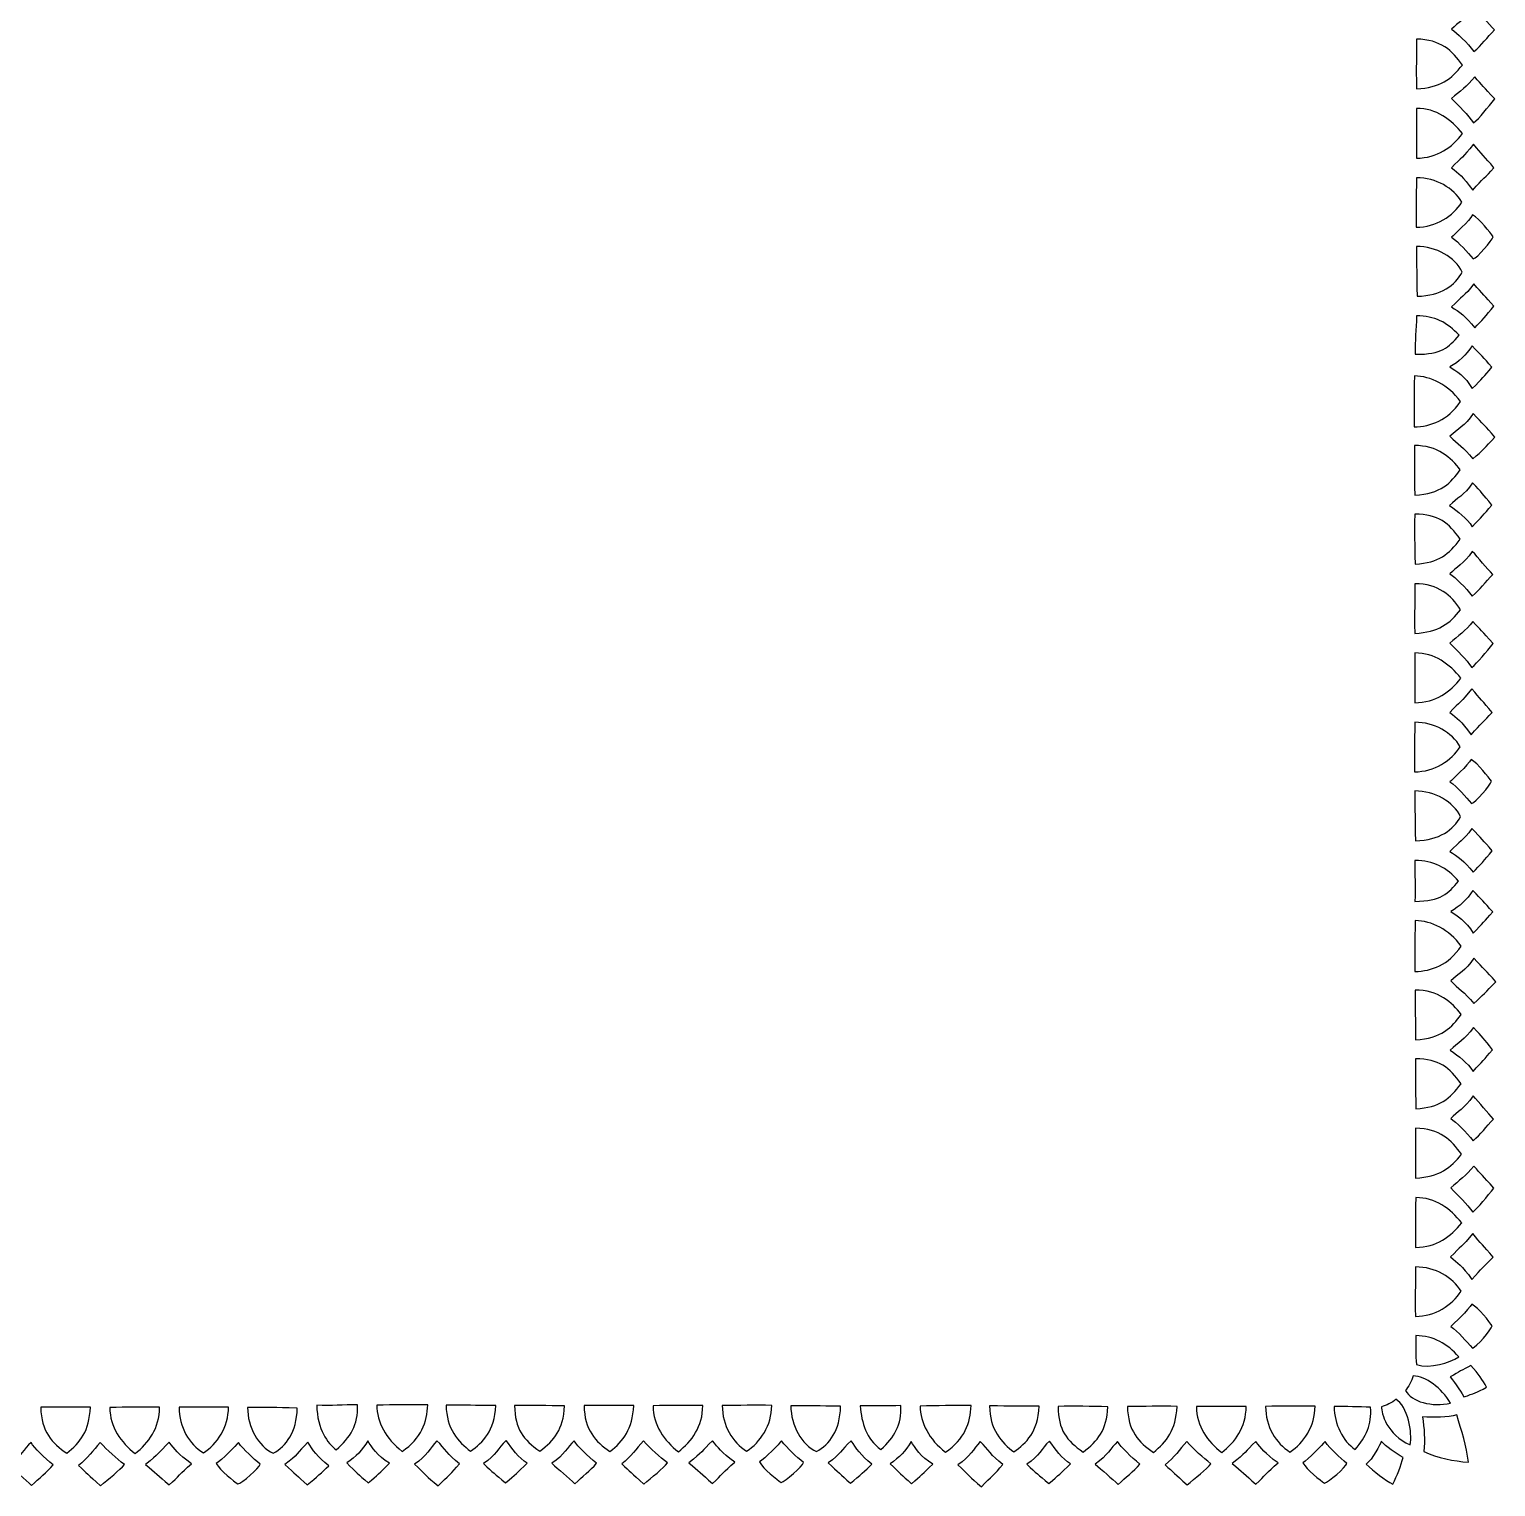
# Model space of a CAD drawing. Header units: centimetres. Extents: x -7.9 to 6.5, y -1.6 to 12.7.
# Drawn here: x -0.67 to 6.38, y -1.49 to 5.52 of the extents above; entities that cross this region are included whole.
import ezdxf

# ---------------------------------------------------------------- set-up
doc = ezdxf.new("R2010")
doc.units = ezdxf.units.CM
doc.header["$MEASUREMENT"] = 0
doc.layers.add('Layer 1', color=7, linetype='Continuous')

msp = doc.modelspace()

# ---------------------------------------------------------------- linework, layer by layer
at = {"layer": 'Layer 1', "color": 218}
for points, knots in [([(6.27438, 5.62773), (6.3041, 5.59588), (6.34346, 5.54732), (6.37293, 5.51646), (6.37293, 5.51646), (6.33738, 5.4811), (6.31063, 5.44305), (6.27438, 5.41263), (6.27438, 5.41263), (6.24112, 5.45406), (6.19372, 5.5031), (6.16667, 5.51952), (6.16667, 5.51952), (6.19809, 5.55383), (6.23283, 5.56636), (6.27438, 5.62773)], [0, 0, 0, 0, 0.2, 0.2, 0.2, 0.2, 0.4, 0.4, 0.4, 0.4, 0.6, 0.6, 0.6, 0.6, 1, 1, 1, 1]), ([(5.99748, 5.47255), (6.1146, 5.47099), (6.17006, 5.41685), (6.21835, 5.3473), (6.21835, 5.3473), (6.16666, 5.28146), (6.11182, 5.23893), (5.99748, 5.23319), (5.99748, 5.23319), (5.99639, 5.35667), (5.99812, 5.36673), (5.99748, 5.47255)], [0, 0, 0, 0, 0.25, 0.25, 0.25, 0.25, 0.5, 0.5, 0.5, 0.5, 1, 1, 1, 1]), ([(6.27765, 5.29093), (6.31523, 5.24884), (6.31861, 5.24602), (6.37489, 5.18491), (6.37489, 5.18491), (6.34208, 5.1463), (6.29938, 5.0911), (6.27263, 5.06949), (6.27263, 5.06949), (6.24396, 5.10865), (6.20447, 5.15002), (6.16666, 5.18644), (6.16666, 5.18644), (6.2063, 5.22162), (6.24165, 5.24459), (6.27764, 5.29093), (6.27764, 5.29093), (6.27764, 5.29093), (6.27765, 5.29093), (6.27765, 5.29093)], [0, 0, 0, 0, 0.1666667, 0.1666667, 0.1666667, 0.1666667, 0.3333333, 0.3333333, 0.3333333, 0.3333333, 0.5, 0.5, 0.5, 0.5, 0.6666667, 0.6666667, 0.6666667, 0.6666667, 1, 1, 1, 1]), ([(5.99856, 5.13946), (6.09352, 5.14037), (6.16531, 5.08518), (6.21943, 5.01792), (6.21943, 5.01792), (6.16819, 4.95277), (6.09907, 4.9003), (5.99748, 4.9001), (5.99748, 4.9001), (5.99749, 5.01281), (5.99748, 5.0219), (5.99858, 5.13946), (5.99858, 5.13946), (5.99858, 5.13946), (5.99856, 5.13946), (5.99856, 5.13946)], [0, 0, 0, 0, 0.2, 0.2, 0.2, 0.2, 0.4, 0.4, 0.4, 0.4, 0.6, 0.6, 0.6, 0.6, 1, 1, 1, 1]), ([(6.2722, 4.96723), (6.312, 4.91809), (6.32398, 4.90853), (6.37053, 4.85356), (6.37053, 4.85356), (6.32846, 4.80775), (6.31605, 4.80208), (6.26915, 4.74579), (6.26915, 4.74579), (6.21927, 4.81532), (6.20128, 4.82379), (6.1658, 4.85378), (6.1658, 4.85378), (6.21741, 4.90693), (6.21927, 4.90026), (6.2722, 4.96723)], [0, 0, 0, 0, 0.2, 0.2, 0.2, 0.2, 0.4, 0.4, 0.4, 0.4, 0.6, 0.6, 0.6, 0.6, 1, 1, 1, 1]), ([(5.99769, 4.80615), (6.09342, 4.80615), (6.17526, 4.75641), (6.21659, 4.68876), (6.21659, 4.68876), (6.17399, 4.62266), (6.09215, 4.5678), (5.99681, 4.56788), (5.99681, 4.56788), (5.99565, 4.68351), (5.99681, 4.69338), (5.99771, 4.80615), (5.99771, 4.80615), (5.99771, 4.80615), (5.99769, 4.80615), (5.99769, 4.80615)], [0, 0, 0, 0, 0.2, 0.2, 0.2, 0.2, 0.4, 0.4, 0.4, 0.4, 0.6, 0.6, 0.6, 0.6, 1, 1, 1, 1]), ([(6.26783, 4.62693), (6.3008, 4.60941), (6.35411, 4.54092), (6.36595, 4.52222), (6.36595, 4.52222), (6.36151, 4.50497), (6.28953, 4.41878), (6.27111, 4.41555), (6.27111, 4.41555), (6.24242, 4.44841), (6.20382, 4.49365), (6.16667, 4.52004), (6.16667, 4.52004), (6.17866, 4.53058), (6.25371, 4.60123), (6.26783, 4.62694), (6.26783, 4.62694), (6.26783, 4.62694), (6.26783, 4.62693), (6.26783, 4.62693)], [0, 0, 0, 0, 0.1666667, 0.1666667, 0.1666667, 0.1666667, 0.3333333, 0.3333333, 0.3333333, 0.3333333, 0.5, 0.5, 0.5, 0.5, 0.6666667, 0.6666667, 0.6666667, 0.6666667, 1, 1, 1, 1]), ([(5.99856, 4.47612), (6.09347, 4.47547), (6.18433, 4.42413), (6.2179, 4.35217), (6.2179, 4.35217), (6.1823, 4.28866), (6.11883, 4.23963), (6.00118, 4.2361), (6.00118, 4.2361), (5.99828, 4.35525), (5.99861, 4.36168), (5.99854, 4.47612), (5.99854, 4.47612), (5.99854, 4.47612), (5.99856, 4.47612), (5.99856, 4.47612)], [0, 0, 0, 0, 0.2, 0.2, 0.2, 0.2, 0.4, 0.4, 0.4, 0.4, 0.6, 0.6, 0.6, 0.6, 1, 1, 1, 1]), ([(6.27285, 4.2958), (6.31877, 4.2451), (6.32519, 4.23909), (6.37053, 4.18803), (6.37053, 4.18803), (6.33305, 4.14233), (6.31082, 4.11829), (6.27809, 4.08485), (6.27809, 4.08485), (6.23727, 4.1398), (6.20162, 4.16144), (6.16602, 4.18475), (6.16602, 4.18475), (6.21672, 4.23763), (6.22719, 4.2335), (6.27286, 4.2958), (6.27286, 4.2958), (6.27286, 4.2958), (6.27285, 4.2958), (6.27285, 4.2958)], [0, 0, 0, 0, 0.1666667, 0.1666667, 0.1666667, 0.1666667, 0.3333333, 0.3333333, 0.3333333, 0.3333333, 0.5, 0.5, 0.5, 0.5, 0.6666667, 0.6666667, 0.6666667, 0.6666667, 1, 1, 1, 1]), ([(6.20242, 4.04881), (6.14897, 3.98769), (6.12245, 3.95732), (5.99203, 3.95702), (5.99203, 3.95702), (5.99029, 4.02751), (5.99641, 4.07177), (5.99856, 4.14237), (5.99856, 4.14237), (6.08358, 4.14237), (6.1471, 4.11053), (6.20241, 4.04882), (6.20241, 4.04882), (6.20241, 4.04882), (6.20242, 4.04881), (6.20242, 4.04881)], [0, 0, 0, 0, 0.2, 0.2, 0.2, 0.2, 0.4, 0.4, 0.4, 0.4, 0.6, 0.6, 0.6, 0.6, 1, 1, 1, 1]), ([(6.265, 3.99809), (6.31013, 3.95152), (6.31755, 3.94416), (6.3605, 3.89469), (6.3605, 3.89469), (6.32158, 3.84884), (6.31523, 3.84209), (6.26631, 3.79195), (6.26631, 3.79195), (6.23233, 3.85119), (6.18775, 3.87821), (6.15861, 3.89644), (6.15861, 3.89644), (6.20305, 3.92261), (6.23477, 3.95188), (6.26501, 3.99809), (6.26501, 3.99809), (6.26501, 3.99809), (6.265, 3.99809), (6.265, 3.99809)], [0, 0, 0, 0, 0.1666667, 0.1666667, 0.1666667, 0.1666667, 0.3333333, 0.3333333, 0.3333333, 0.3333333, 0.5, 0.5, 0.5, 0.5, 0.6666667, 0.6666667, 0.6666667, 0.6666667, 1, 1, 1, 1]), ([(5.98789, 3.85341), (6.06806, 3.85108), (6.1492, 3.81069), (6.20941, 3.73078), (6.20941, 3.73078), (6.14743, 3.63776), (6.06801, 3.61125), (5.98636, 3.6077), (5.98636, 3.6077), (5.98572, 3.72445), (5.98636, 3.73951), (5.98791, 3.85341), (5.98791, 3.85341), (5.98791, 3.85341), (5.98789, 3.85341), (5.98789, 3.85341)], [0, 0, 0, 0, 0.2, 0.2, 0.2, 0.2, 0.4, 0.4, 0.4, 0.4, 0.6, 0.6, 0.6, 0.6, 1, 1, 1, 1]), ([(6.27023, 3.672), (6.31819, 3.61915), (6.32831, 3.61601), (6.37489, 3.55811), (6.37489, 3.55811), (6.32549, 3.50727), (6.31646, 3.49631), (6.26892, 3.45384), (6.26892, 3.45384), (6.225, 3.51211), (6.19585, 3.52434), (6.1586, 3.56336), (6.1586, 3.56336), (6.19392, 3.5973), (6.23134, 3.61139), (6.27023, 3.67201), (6.27023, 3.67201), (6.27023, 3.67201), (6.27023, 3.672), (6.27023, 3.672)], [0, 0, 0, 0, 0.1666667, 0.1666667, 0.1666667, 0.1666667, 0.3333333, 0.3333333, 0.3333333, 0.3333333, 0.5, 0.5, 0.5, 0.5, 0.6666667, 0.6666667, 0.6666667, 0.6666667, 1, 1, 1, 1]), ([(5.98767, 3.51856), (6.09757, 3.51947), (6.16596, 3.4603), (6.20854, 3.40117), (6.20854, 3.40117), (6.16507, 3.34103), (6.11349, 3.28567), (5.98942, 3.27941), (5.98942, 3.27941), (5.98865, 3.40149), (5.9882, 3.40295), (5.98768, 3.51856), (5.98768, 3.51856), (5.98768, 3.51856), (5.98767, 3.51856), (5.98767, 3.51856)], [0, 0, 0, 0, 0.2, 0.2, 0.2, 0.2, 0.4, 0.4, 0.4, 0.4, 0.6, 0.6, 0.6, 0.6, 1, 1, 1, 1]), ([(6.26783, 3.33912), (6.31198, 3.29157), (6.31639, 3.28648), (6.35984, 3.23244), (6.35984, 3.23244), (6.31818, 3.18232), (6.31219, 3.17835), (6.2663, 3.12773), (6.2663, 3.12773), (6.23987, 3.17191), (6.1968, 3.19938), (6.15685, 3.23047), (6.15685, 3.23047), (6.19418, 3.26808), (6.22562, 3.27742), (6.26782, 3.33911), (6.26782, 3.33911), (6.26782, 3.33911), (6.26783, 3.33912), (6.26783, 3.33912)], [0, 0, 0, 0, 0.1666667, 0.1666667, 0.1666667, 0.1666667, 0.3333333, 0.3333333, 0.3333333, 0.3333333, 0.5, 0.5, 0.5, 0.5, 0.6666667, 0.6666667, 0.6666667, 0.6666667, 1, 1, 1, 1]), ([(5.98941, 3.18875), (6.10351, 3.18752), (6.15293, 3.14728), (6.20853, 3.06786), (6.20853, 3.06786), (6.15401, 2.99629), (6.10613, 2.95515), (5.99158, 2.94829), (5.99158, 2.94829), (5.98881, 3.06602), (5.98855, 3.07135), (5.98939, 3.18875), (5.98939, 3.18875), (5.98939, 3.18875), (5.98941, 3.18875), (5.98941, 3.18875)], [0, 0, 0, 0, 0.2, 0.2, 0.2, 0.2, 0.4, 0.4, 0.4, 0.4, 0.6, 0.6, 0.6, 0.6, 1, 1, 1, 1]), ([(6.26631, 3.00974), (6.29603, 2.9779), (6.33539, 2.92911), (6.36486, 2.89826), (6.36486, 2.89826), (6.32931, 2.8629), (6.30257, 2.82507), (6.26631, 2.79464), (6.26631, 2.79464), (6.23306, 2.83608), (6.18565, 2.88489), (6.15861, 2.90132), (6.15861, 2.90132), (6.19003, 2.93563), (6.22477, 2.94838), (6.26631, 3.00974)], [0, 0, 0, 0, 0.2, 0.2, 0.2, 0.2, 0.4, 0.4, 0.4, 0.4, 0.6, 0.6, 0.6, 0.6, 1, 1, 1, 1]), ([(5.98941, 2.85434), (6.10652, 2.85278), (6.16199, 2.79885), (6.21028, 2.7293), (6.21028, 2.7293), (6.15859, 2.66346), (6.10374, 2.62093), (5.98941, 2.61519), (5.98941, 2.61519), (5.98832, 2.73867), (5.99005, 2.74852), (5.98941, 2.85434)], [0, 0, 0, 0, 0.25, 0.25, 0.25, 0.25, 0.5, 0.5, 0.5, 0.5, 1, 1, 1, 1]), ([(6.26958, 2.67293), (6.30716, 2.63084), (6.31054, 2.62781), (6.36682, 2.56669), (6.36682, 2.56669), (6.33402, 2.52807), (6.29132, 2.47309), (6.26456, 2.45149), (6.26456, 2.45149), (6.2359, 2.49065), (6.19641, 2.5318), (6.1586, 2.56822), (6.1586, 2.56822), (6.19824, 2.6034), (6.23359, 2.62659), (6.26957, 2.67293), (6.26957, 2.67293), (6.26957, 2.67293), (6.26958, 2.67293), (6.26958, 2.67293)], [0, 0, 0, 0, 0.1666667, 0.1666667, 0.1666667, 0.1666667, 0.3333333, 0.3333333, 0.3333333, 0.3333333, 0.5, 0.5, 0.5, 0.5, 0.6666667, 0.6666667, 0.6666667, 0.6666667, 1, 1, 1, 1]), ([(5.9905, 2.52125), (6.08545, 2.52216), (6.15747, 2.46719), (6.21158, 2.39993), (6.21158, 2.39993), (6.16034, 2.33478), (6.091, 2.28231), (5.98941, 2.2821), (5.98941, 2.2821), (5.98941, 2.39482), (5.98941, 2.40368), (5.99051, 2.52125), (5.99051, 2.52125), (5.99051, 2.52125), (5.9905, 2.52125), (5.9905, 2.52125)], [0, 0, 0, 0, 0.2, 0.2, 0.2, 0.2, 0.4, 0.4, 0.4, 0.4, 0.6, 0.6, 0.6, 0.6, 1, 1, 1, 1]), ([(6.26434, 2.34924), (6.30415, 2.3001), (6.3159, 2.29032), (6.36246, 2.23535), (6.36246, 2.23535), (6.32039, 2.18954), (6.30798, 2.18409), (6.26107, 2.1278), (6.26107, 2.1278), (6.21119, 2.19733), (6.1932, 2.2058), (6.15772, 2.23579), (6.15772, 2.23579), (6.20934, 2.28893), (6.21141, 2.28227), (6.26434, 2.34924)], [0, 0, 0, 0, 0.2, 0.2, 0.2, 0.2, 0.4, 0.4, 0.4, 0.4, 0.6, 0.6, 0.6, 0.6, 1, 1, 1, 1]), ([(5.98963, 2.18816), (6.08536, 2.18816), (6.1672, 2.13843), (6.20853, 2.07077), (6.20853, 2.07077), (6.16593, 2.00467), (6.08409, 1.94981), (5.98875, 1.94989), (5.98875, 1.94989), (5.98759, 2.06552), (5.98875, 2.0754), (5.98965, 2.18816), (5.98965, 2.18816), (5.98965, 2.18816), (5.98963, 2.18816), (5.98963, 2.18816)], [0, 0, 0, 0, 0.2, 0.2, 0.2, 0.2, 0.4, 0.4, 0.4, 0.4, 0.6, 0.6, 0.6, 0.6, 1, 1, 1, 1]), ([(6.25999, 2.00872), (6.29296, 1.9912), (6.34605, 1.92292), (6.35788, 1.90423), (6.35788, 1.90423), (6.35344, 1.88698), (6.28147, 1.80057), (6.26304, 1.79733), (6.26304, 1.79733), (6.23435, 1.8302), (6.19575, 1.87565), (6.15861, 1.90204), (6.15861, 1.90204), (6.1706, 1.91258), (6.24587, 1.98301), (6.25999, 2.00872)], [0, 0, 0, 0, 0.2, 0.2, 0.2, 0.2, 0.4, 0.4, 0.4, 0.4, 0.6, 0.6, 0.6, 0.6, 1, 1, 1, 1]), ([(5.9905, 1.85791), (6.08541, 1.85726), (6.17627, 1.80615), (6.20984, 1.73419), (6.20984, 1.73419), (6.17424, 1.67068), (6.11077, 1.62143), (5.99312, 1.6179), (5.99312, 1.6179), (5.99029, 1.73705), (5.99061, 1.74348), (5.99048, 1.85792), (5.99048, 1.85792), (5.99048, 1.85792), (5.9905, 1.85791), (5.9905, 1.85791)], [0, 0, 0, 0, 0.2, 0.2, 0.2, 0.2, 0.4, 0.4, 0.4, 0.4, 0.6, 0.6, 0.6, 0.6, 1, 1, 1, 1]), ([(6.26478, 1.67781), (6.31071, 1.62711), (6.31712, 1.6211), (6.36246, 1.57004), (6.36246, 1.57004), (6.32498, 1.52435), (6.30297, 1.50031), (6.27023, 1.46686), (6.27023, 1.46686), (6.22942, 1.52181), (6.19354, 1.54345), (6.15794, 1.56676), (6.15794, 1.56676), (6.20863, 1.61964), (6.21911, 1.61551), (6.26477, 1.67781), (6.26477, 1.67781), (6.26477, 1.67781), (6.26478, 1.67781), (6.26478, 1.67781)], [0, 0, 0, 0, 0.1666667, 0.1666667, 0.1666667, 0.1666667, 0.3333333, 0.3333333, 0.3333333, 0.3333333, 0.5, 0.5, 0.5, 0.5, 0.6666667, 0.6666667, 0.6666667, 0.6666667, 1, 1, 1, 1]), ([(6.20025, 1.42361), (6.15026, 1.36631), (6.11545, 1.32749), (5.99006, 1.3272), (5.99006, 1.3272), (5.99309, 1.39293), (5.98942, 1.45845), (5.9907, 1.52416), (5.9907, 1.52416), (6.07995, 1.52416), (6.14408, 1.48923), (6.20044, 1.42361), (6.20044, 1.42361), (6.20044, 1.42361), (6.20045, 1.42361), (6.20045, 1.42361), (6.20045, 1.42361), (6.20045, 1.42361), (6.20025, 1.42361), (6.20025, 1.42361)], [0, 0, 0, 0, 0.1666667, 0.1666667, 0.1666667, 0.1666667, 0.3333333, 0.3333333, 0.3333333, 0.3333333, 0.5, 0.5, 0.5, 0.5, 0.6666667, 0.6666667, 0.6666667, 0.6666667, 1, 1, 1, 1]), ([(6.26893, 1.37967), (6.31406, 1.33311), (6.32127, 1.32574), (6.36421, 1.27627), (6.36421, 1.27627), (6.32529, 1.23042), (6.31894, 1.22367), (6.27002, 1.17353), (6.27002, 1.17353), (6.23604, 1.23277), (6.19146, 1.25979), (6.16232, 1.27802), (6.16232, 1.27802), (6.20676, 1.30419), (6.2387, 1.33346), (6.26894, 1.37967), (6.26894, 1.37967), (6.26894, 1.37967), (6.26893, 1.37967), (6.26893, 1.37967)], [0, 0, 0, 0, 0.1666667, 0.1666667, 0.1666667, 0.1666667, 0.3333333, 0.3333333, 0.3333333, 0.3333333, 0.5, 0.5, 0.5, 0.5, 0.6666667, 0.6666667, 0.6666667, 0.6666667, 1, 1, 1, 1]), ([(5.99181, 1.23498), (6.07199, 1.23265), (6.1529, 1.19227), (6.21311, 1.11235), (6.21311, 1.11235), (6.15113, 1.01933), (6.07171, 0.99282), (5.99006, 0.98928), (5.99006, 0.98928), (5.98942, 1.10603), (5.99006, 1.12108), (5.9918, 1.23498), (5.9918, 1.23498), (5.9918, 1.23498), (5.99181, 1.23498), (5.99181, 1.23498)], [0, 0, 0, 0, 0.2, 0.2, 0.2, 0.2, 0.4, 0.4, 0.4, 0.4, 0.6, 0.6, 0.6, 0.6, 1, 1, 1, 1]), ([(6.27394, 1.05357), (6.3219, 1.00072), (6.33202, 0.99758), (6.37859, 0.93968), (6.37859, 0.93968), (6.3292, 0.88884), (6.32038, 0.87809), (6.27285, 0.83563), (6.27285, 0.83563), (6.22893, 0.8939), (6.19956, 0.90591), (6.16231, 0.94493), (6.16231, 0.94493), (6.19763, 0.97887), (6.23505, 0.99295), (6.27394, 1.05357)], [0, 0, 0, 0, 0.2, 0.2, 0.2, 0.2, 0.4, 0.4, 0.4, 0.4, 0.6, 0.6, 0.6, 0.6, 1, 1, 1, 1]), ([(5.99137, 0.90014), (6.10127, 0.90105), (6.16966, 0.84188), (6.21224, 0.78275), (6.21224, 0.78275), (6.16877, 0.72261), (6.11741, 0.66725), (5.99333, 0.66099), (5.99333, 0.66099), (5.99256, 0.78307), (5.99191, 0.78453), (5.9914, 0.90014), (5.9914, 0.90014), (5.9914, 0.90014), (5.99137, 0.90014), (5.99137, 0.90014)], [0, 0, 0, 0, 0.2, 0.2, 0.2, 0.2, 0.4, 0.4, 0.4, 0.4, 0.6, 0.6, 0.6, 0.6, 1, 1, 1, 1]), ([(6.27176, 0.72069), (6.31591, 0.67314), (6.3201, 0.66805), (6.36355, 0.61402), (6.36355, 0.61402), (6.32189, 0.56389), (6.3159, 0.55992), (6.27001, 0.50931), (6.27001, 0.50931), (6.24358, 0.55349), (6.20051, 0.58096), (6.16056, 0.61205), (6.16056, 0.61205), (6.19789, 0.64966), (6.22955, 0.659), (6.27175, 0.72069), (6.27175, 0.72069), (6.27175, 0.72069), (6.27176, 0.72069), (6.27176, 0.72069)], [0, 0, 0, 0, 0.1666667, 0.1666667, 0.1666667, 0.1666667, 0.3333333, 0.3333333, 0.3333333, 0.3333333, 0.5, 0.5, 0.5, 0.5, 0.6666667, 0.6666667, 0.6666667, 0.6666667, 1, 1, 1, 1]), ([(5.99333, 0.57033), (6.10743, 0.5691), (6.15664, 0.52886), (6.21224, 0.44945), (6.21224, 0.44945), (6.15772, 0.37788), (6.10983, 0.33674), (5.99529, 0.32988), (5.99529, 0.32988), (5.99252, 0.44761), (5.99246, 0.45294), (5.9933, 0.57034), (5.9933, 0.57034), (5.9933, 0.57034), (5.99333, 0.57033), (5.99333, 0.57033)], [0, 0, 0, 0, 0.2, 0.2, 0.2, 0.2, 0.4, 0.4, 0.4, 0.4, 0.6, 0.6, 0.6, 0.6, 1, 1, 1, 1]), ([(6.27001, 0.39132), (6.29973, 0.35947), (6.33909, 0.31069), (6.36856, 0.27983), (6.36856, 0.27983), (6.33301, 0.24447), (6.30626, 0.20664), (6.27001, 0.17621), (6.27001, 0.17621), (6.23676, 0.21765), (6.18935, 0.26646), (6.16231, 0.28289), (6.16231, 0.28289), (6.19373, 0.3172), (6.22847, 0.32995), (6.27001, 0.39132)], [0, 0, 0, 0, 0.2, 0.2, 0.2, 0.2, 0.4, 0.4, 0.4, 0.4, 0.6, 0.6, 0.6, 0.6, 1, 1, 1, 1]), ([(5.99333, 0.23592), (6.11045, 0.23436), (6.1657, 0.18043), (6.21398, 0.11089), (6.21398, 0.11089), (6.16229, 0.04505), (6.10766, 0.00251), (5.99333, -0.00322), (5.99333, -0.00322), (5.99223, 0.12026), (5.99397, 0.1301), (5.99333, 0.23592)], [0, 0, 0, 0, 0.25, 0.25, 0.25, 0.25, 0.5, 0.5, 0.5, 0.5, 1, 1, 1, 1]), ([(6.27328, 0.05451), (6.31086, 0.01242), (6.31424, 0.00939), (6.37052, -0.05173), (6.37052, -0.05173), (6.33771, -0.09034), (6.29502, -0.14532), (6.26826, -0.16693), (6.26826, -0.16693), (6.23959, -0.12777), (6.2001, -0.08662), (6.1623, -0.0502), (6.1623, -0.0502), (6.20194, -0.01501), (6.23729, 0.00817), (6.27327, 0.05451), (6.27327, 0.05451), (6.27327, 0.05451), (6.27328, 0.05451), (6.27328, 0.05451)], [0, 0, 0, 0, 0.1666667, 0.1666667, 0.1666667, 0.1666667, 0.3333333, 0.3333333, 0.3333333, 0.3333333, 0.5, 0.5, 0.5, 0.5, 0.6666667, 0.6666667, 0.6666667, 0.6666667, 1, 1, 1, 1]), ([(5.99421, -0.09717), (6.08916, -0.09626), (6.16117, -0.15123), (6.21529, -0.21849), (6.21529, -0.21849), (6.16405, -0.28364), (6.09493, -0.33611), (5.99333, -0.33631), (5.99333, -0.33631), (5.99334, -0.2236), (5.99333, -0.21473), (5.99423, -0.09717), (5.99423, -0.09717), (5.99423, -0.09717), (5.99421, -0.09717), (5.99421, -0.09717)], [0, 0, 0, 0, 0.2, 0.2, 0.2, 0.2, 0.4, 0.4, 0.4, 0.4, 0.6, 0.6, 0.6, 0.6, 1, 1, 1, 1]), ([(6.26805, -0.26918), (6.30786, -0.31832), (6.31961, -0.3281), (6.36617, -0.38307), (6.36617, -0.38307), (6.3241, -0.42888), (6.31169, -0.43433), (6.26478, -0.49062), (6.26478, -0.49062), (6.2149, -0.42109), (6.19691, -0.41262), (6.16143, -0.38263), (6.16143, -0.38263), (6.21304, -0.32948), (6.21512, -0.33615), (6.26805, -0.26918)], [0, 0, 0, 0, 0.2, 0.2, 0.2, 0.2, 0.4, 0.4, 0.4, 0.4, 0.6, 0.6, 0.6, 0.6, 1, 1, 1, 1]), ([(5.99355, -0.43027), (6.08928, -0.43027), (6.1709, -0.48), (6.21224, -0.54765), (6.21224, -0.54765), (6.16964, -0.61375), (6.0878, -0.66861), (5.99246, -0.66854), (5.99246, -0.66854), (5.9913, -0.5529), (5.99246, -0.54303), (5.99356, -0.43027), (5.99356, -0.43027), (5.99356, -0.43027), (5.99355, -0.43027), (5.99355, -0.43027)], [0, 0, 0, 0, 0.2, 0.2, 0.2, 0.2, 0.4, 0.4, 0.4, 0.4, 0.6, 0.6, 0.6, 0.6, 1, 1, 1, 1]), ([(6.26369, -0.60971), (6.29666, -0.62723), (6.34975, -0.69551), (6.36158, -0.7142), (6.36158, -0.7142), (6.35714, -0.73145), (6.28517, -0.81786), (6.26674, -0.82109), (6.26674, -0.82109), (6.23805, -0.78823), (6.19945, -0.74277), (6.16231, -0.71638), (6.16231, -0.71638), (6.1743, -0.70584), (6.24957, -0.63541), (6.26369, -0.6097), (6.26369, -0.6097), (6.26369, -0.6097), (6.26369, -0.60971), (6.26369, -0.60971)], [0, 0, 0, 0, 0.1666667, 0.1666667, 0.1666667, 0.1666667, 0.3333333, 0.3333333, 0.3333333, 0.3333333, 0.5, 0.5, 0.5, 0.5, 0.6666667, 0.6666667, 0.6666667, 0.6666667, 1, 1, 1, 1]), ([(6.2009, -0.86303), (6.15594, -0.89203), (6.06594, -0.92051), (5.99726, -0.89997), (5.99726, -0.89997), (5.99411, -0.85361), (5.99423, -0.80699), (5.99423, -0.7605), (5.99423, -0.7605), (6.08003, -0.76206), (6.14657, -0.79895), (6.20092, -0.86302), (6.20092, -0.86302), (6.20092, -0.86302), (6.2009, -0.86303), (6.2009, -0.86303)], [0, 0, 0, 0, 0.2, 0.2, 0.2, 0.2, 0.4, 0.4, 0.4, 0.4, 0.6, 0.6, 0.6, 0.6, 1, 1, 1, 1]), ([(6.25933, -0.90433), (6.29662, -0.94546), (6.31645, -0.97371), (6.3352, -1.00904), (6.3352, -1.00904), (6.28425, -1.03397), (6.27382, -1.03853), (6.22619, -1.05538), (6.22619, -1.05538), (6.19849, -1.01008), (6.19247, -1.00202), (6.16012, -0.95963), (6.16012, -0.95963), (6.20403, -0.93305), (6.2152, -0.92663), (6.25932, -0.90433), (6.25932, -0.90433), (6.25932, -0.90433), (6.25933, -0.90433), (6.25933, -0.90433)], [0, 0, 0, 0, 0.1666667, 0.1666667, 0.1666667, 0.1666667, 0.3333333, 0.3333333, 0.3333333, 0.3333333, 0.5, 0.5, 0.5, 0.5, 0.6666667, 0.6666667, 0.6666667, 0.6666667, 1, 1, 1, 1]), ([(5.982, -0.95461), (6.04261, -0.95668), (6.11751, -1.01078), (6.16188, -1.08598), (6.16188, -1.08598), (6.07228, -1.10447), (5.97324, -1.08001), (5.94515, -1.02412), (5.94515, -1.02412), (5.95771, -1.00991), (5.9767, -0.9765), (5.982, -0.95461)], [0, 0, 0, 0, 0.25, 0.25, 0.25, 0.25, 0.5, 0.5, 0.5, 0.5, 1, 1, 1, 1]), ([(-0.37689, -1.10505), (-0.38262, -1.21968), (-0.42504, -1.27467), (-0.4907, -1.32649), (-0.4907, -1.32649), (-0.56007, -1.27809), (-0.61406, -1.22248), (-0.61563, -1.10505), (-0.61563, -1.10505), (-0.53605, -1.10505), (-0.45647, -1.10434), (-0.37688, -1.10505), (-0.37688, -1.10505), (-0.37688, -1.10505), (-0.37689, -1.10505), (-0.37689, -1.10505)], [0, 0, 0, 0, 0.2, 0.2, 0.2, 0.2, 0.4, 0.4, 0.4, 0.4, 0.6, 0.6, 0.6, 0.6, 1, 1, 1, 1]), ([(-0.04462, -1.10505), (-0.04462, -1.20691), (-0.09716, -1.27621), (-0.16214, -1.32759), (-0.16214, -1.32759), (-0.22922, -1.27333), (-0.28425, -1.20135), (-0.28336, -1.10615), (-0.28336, -1.10615), (-0.20378, -1.10492), (-0.1242, -1.10505), (-0.04462, -1.10505)], [0, 0, 0, 0, 0.25, 0.25, 0.25, 0.25, 0.5, 0.5, 0.5, 0.5, 1, 1, 1, 1]), ([(0.28679, -1.1044), (0.28679, -1.19998), (0.23216, -1.28204), (0.16622, -1.32475), (0.16622, -1.32475), (0.09875, -1.28331), (0.04889, -1.20125), (0.04914, -1.10528), (0.04914, -1.10528), (0.12836, -1.10424), (0.20757, -1.10372), (0.28679, -1.10437), (0.28679, -1.10437), (0.28679, -1.10437), (0.28679, -1.1044), (0.28679, -1.1044)], [0, 0, 0, 0, 0.2, 0.2, 0.2, 0.2, 0.4, 0.4, 0.4, 0.4, 0.6, 0.6, 0.6, 0.6, 1, 1, 1, 1]), ([(0.37836, -1.10615), (0.49251, -1.10615), (0.49892, -1.10615), (0.61776, -1.10874), (0.61776, -1.10874), (0.61422, -1.22669), (0.56533, -1.29033), (0.50198, -1.32603), (0.50198, -1.32603), (0.43021, -1.29237), (0.37891, -1.20128), (0.37835, -1.10612), (0.37835, -1.10612), (0.37835, -1.10612), (0.37836, -1.10615), (0.37836, -1.10615)], [0, 0, 0, 0, 0.2, 0.2, 0.2, 0.2, 0.4, 0.4, 0.4, 0.4, 0.6, 0.6, 0.6, 0.6, 1, 1, 1, 1]), ([(0.80462, -1.3103), (0.76281, -1.27562), (0.71334, -1.21473), (0.7113, -1.09451), (0.7113, -1.09451), (0.7825, -1.10143), (0.83791, -1.09036), (0.90753, -1.09367), (0.90753, -1.09367), (0.91171, -1.19034), (0.87272, -1.24925), (0.80462, -1.31031), (0.80462, -1.31031), (0.80462, -1.31031), (0.80462, -1.3103), (0.80462, -1.3103)], [0, 0, 0, 0, 0.2, 0.2, 0.2, 0.2, 0.4, 0.4, 0.4, 0.4, 0.6, 0.6, 0.6, 0.6, 1, 1, 1, 1]), ([(1.24461, -1.09366), (1.24107, -1.17552), (1.21463, -1.25515), (1.12186, -1.31729), (1.12186, -1.31729), (1.04214, -1.25692), (1.00186, -1.17558), (0.99955, -1.09519), (0.99955, -1.09519), (1.08123, -1.09325), (1.16292, -1.09325), (1.24462, -1.09363), (1.24462, -1.09363), (1.24462, -1.09363), (1.24461, -1.09366), (1.24461, -1.09366)], [0, 0, 0, 0, 0.2, 0.2, 0.2, 0.2, 0.4, 0.4, 0.4, 0.4, 0.6, 0.6, 0.6, 0.6, 1, 1, 1, 1]), ([(1.33356, -1.09498), (1.44887, -1.09563), (1.45032, -1.09595), (1.57209, -1.09673), (1.57209, -1.09673), (1.56585, -1.22113), (1.51063, -1.27284), (1.45064, -1.31643), (1.45064, -1.31643), (1.39167, -1.27374), (1.33267, -1.20517), (1.33356, -1.09499), (1.33356, -1.09499), (1.33356, -1.09499), (1.33356, -1.09498), (1.33356, -1.09498)], [0, 0, 0, 0, 0.2, 0.2, 0.2, 0.2, 0.4, 0.4, 0.4, 0.4, 0.6, 0.6, 0.6, 0.6, 1, 1, 1, 1]), ([(1.90241, -1.09892), (1.89556, -1.21375), (1.85453, -1.26176), (1.78315, -1.31643), (1.78315, -1.31643), (1.70394, -1.26068), (1.6638, -1.21113), (1.66258, -1.09674), (1.66258, -1.09674), (1.74254, -1.09551), (1.82248, -1.09674), (1.90241, -1.09894), (1.90241, -1.09894), (1.90241, -1.09894), (1.90241, -1.09892), (1.90241, -1.09892)], [0, 0, 0, 0, 0.2, 0.2, 0.2, 0.2, 0.4, 0.4, 0.4, 0.4, 0.6, 0.6, 0.6, 0.6, 1, 1, 1, 1]), ([(2.23468, -1.09671), (2.22895, -1.21134), (2.18653, -1.26633), (2.12087, -1.31815), (2.12087, -1.31815), (2.0515, -1.26975), (1.99772, -1.21413), (1.99615, -1.09671), (1.99615, -1.09671), (2.07567, -1.09671), (2.15517, -1.09606), (2.23468, -1.09671)], [0, 0, 0, 0, 0.25, 0.25, 0.25, 0.25, 0.5, 0.5, 0.5, 0.5, 1, 1, 1, 1]), ([(2.56697, -1.09671), (2.56697, -1.19857), (2.51443, -1.26809), (2.44945, -1.31946), (2.44945, -1.31946), (2.38237, -1.2652), (2.32756, -1.19301), (2.32844, -1.0978), (2.32844, -1.0978), (2.40794, -1.09657), (2.48746, -1.0967), (2.56697, -1.0967), (2.56697, -1.0967), (2.56697, -1.0967), (2.56697, -1.09671), (2.56697, -1.09671)], [0, 0, 0, 0, 0.2, 0.2, 0.2, 0.2, 0.4, 0.4, 0.4, 0.4, 0.6, 0.6, 0.6, 0.6, 1, 1, 1, 1]), ([(2.89838, -1.09607), (2.89838, -1.19165), (2.84374, -1.27371), (2.77781, -1.31642), (2.77781, -1.31642), (2.71033, -1.27498), (2.66048, -1.19292), (2.66073, -1.09695), (2.66073, -1.09695), (2.73995, -1.09591), (2.81916, -1.09539), (2.89838, -1.09604), (2.89838, -1.09604), (2.89838, -1.09604), (2.89838, -1.09607), (2.89838, -1.09607)], [0, 0, 0, 0, 0.2, 0.2, 0.2, 0.2, 0.4, 0.4, 0.4, 0.4, 0.6, 0.6, 0.6, 0.6, 1, 1, 1, 1]), ([(2.99017, -1.09801), (3.10432, -1.09801), (3.11072, -1.09801), (3.22957, -1.1006), (3.22957, -1.1006), (3.22603, -1.21855), (3.17693, -1.28219), (3.11358, -1.31789), (3.11358, -1.31789), (3.04181, -1.28423), (2.99073, -1.19313), (2.99018, -1.09798), (2.99018, -1.09798), (2.99018, -1.09798), (2.99017, -1.09801), (2.99017, -1.09801)], [0, 0, 0, 0, 0.2, 0.2, 0.2, 0.2, 0.4, 0.4, 0.4, 0.4, 0.6, 0.6, 0.6, 0.6, 1, 1, 1, 1]), ([(3.3231, -1.09801), (3.38862, -1.09736), (3.45403, -1.09898), (3.51955, -1.09736), (3.51955, -1.09736), (3.52335, -1.18959), (3.4884, -1.24883), (3.4234, -1.30808), (3.4234, -1.30808), (3.35036, -1.25563), (3.33212, -1.1831), (3.3231, -1.09779), (3.3231, -1.09779), (3.3231, -1.09779), (3.3231, -1.09801), (3.3231, -1.09801)], [0, 0, 0, 0, 0.2, 0.2, 0.2, 0.2, 0.4, 0.4, 0.4, 0.4, 0.6, 0.6, 0.6, 0.6, 1, 1, 1, 1]), ([(3.85662, -1.09736), (3.85308, -1.17921), (3.82665, -1.25884), (3.73387, -1.32099), (3.73387, -1.32099), (3.65415, -1.26062), (3.61388, -1.17949), (3.61156, -1.09911), (3.61156, -1.09911), (3.69324, -1.09723), (3.77493, -1.09697), (3.85663, -1.09736), (3.85663, -1.09736), (3.85663, -1.09736), (3.85662, -1.09736), (3.85662, -1.09736)], [0, 0, 0, 0, 0.2, 0.2, 0.2, 0.2, 0.4, 0.4, 0.4, 0.4, 0.6, 0.6, 0.6, 0.6, 1, 1, 1, 1]), ([(3.94558, -1.09866), (4.06089, -1.09931), (4.06234, -1.09989), (4.18411, -1.1006), (4.18411, -1.1006), (4.17787, -1.225), (4.12265, -1.27649), (4.06267, -1.32008), (4.06267, -1.32008), (4.0037, -1.27739), (3.94469, -1.20882), (3.94558, -1.09864), (3.94558, -1.09864), (3.94558, -1.09864), (3.94558, -1.09866), (3.94558, -1.09866)], [0, 0, 0, 0, 0.2, 0.2, 0.2, 0.2, 0.4, 0.4, 0.4, 0.4, 0.6, 0.6, 0.6, 0.6, 1, 1, 1, 1]), ([(4.51443, -1.10281), (4.50758, -1.21764), (4.46655, -1.26565), (4.39517, -1.32032), (4.39517, -1.32032), (4.31596, -1.26457), (4.27583, -1.21524), (4.2746, -1.10084), (4.2746, -1.10084), (4.35456, -1.09961), (4.4345, -1.10084), (4.51443, -1.10278), (4.51443, -1.10278), (4.51443, -1.10278), (4.51443, -1.10281), (4.51443, -1.10281)], [0, 0, 0, 0, 0.2, 0.2, 0.2, 0.2, 0.4, 0.4, 0.4, 0.4, 0.6, 0.6, 0.6, 0.6, 1, 1, 1, 1]), ([(4.84671, -1.10087), (4.84098, -1.2155), (4.79856, -1.27027), (4.73289, -1.32209), (4.73289, -1.32209), (4.66352, -1.27369), (4.60974, -1.21829), (4.60818, -1.10087), (4.60818, -1.10087), (4.68769, -1.10087), (4.7672, -1.10016), (4.84671, -1.10087)], [0, 0, 0, 0, 0.25, 0.25, 0.25, 0.25, 0.5, 0.5, 0.5, 0.5, 1, 1, 1, 1]), ([(5.17899, -1.10087), (5.17899, -1.20272), (5.12645, -1.27203), (5.06147, -1.3234), (5.06147, -1.3234), (4.99439, -1.26914), (4.93958, -1.19695), (4.94046, -1.10174), (4.94046, -1.10174), (5.01996, -1.1007), (5.09948, -1.10083), (5.17899, -1.10083), (5.17899, -1.10083), (5.17899, -1.10083), (5.17899, -1.10087), (5.17899, -1.10087)], [0, 0, 0, 0, 0.2, 0.2, 0.2, 0.2, 0.4, 0.4, 0.4, 0.4, 0.6, 0.6, 0.6, 0.6, 1, 1, 1, 1]), ([(5.51039, -1.09996), (5.51039, -1.19554), (5.45575, -1.2776), (5.38982, -1.32031), (5.38982, -1.32031), (5.32234, -1.27887), (5.27249, -1.19703), (5.27274, -1.10106), (5.27274, -1.10106), (5.35196, -1.09996), (5.43117, -1.09924), (5.51039, -1.09996)], [0, 0, 0, 0, 0.25, 0.25, 0.25, 0.25, 0.5, 0.5, 0.5, 0.5, 1, 1, 1, 1]), ([(5.77748, -1.10483), (5.78353, -1.19056), (5.75702, -1.24507), (5.70314, -1.30813), (5.70314, -1.30813), (5.64345, -1.2676), (5.60268, -1.18659), (5.60219, -1.10177), (5.60219, -1.10177), (5.66064, -1.10112), (5.71905, -1.10384), (5.77748, -1.10482), (5.77748, -1.10482), (5.77748, -1.10482), (5.77748, -1.10483), (5.77748, -1.10483)], [0, 0, 0, 0, 0.2, 0.2, 0.2, 0.2, 0.4, 0.4, 0.4, 0.4, 0.6, 0.6, 0.6, 0.6, 1, 1, 1, 1]), ([(5.89849, -1.06634), (5.95536, -1.09985), (5.98007, -1.22855), (5.96717, -1.28538), (5.96717, -1.28538), (5.85397, -1.23636), (5.82952, -1.13391), (5.82959, -1.10241), (5.82959, -1.10241), (5.85134, -1.09583), (5.88122, -1.08523), (5.89849, -1.06634)], [0, 0, 0, 0, 0.25, 0.25, 0.25, 0.25, 0.5, 0.5, 0.5, 0.5, 1, 1, 1, 1]), ([(6.19109, -1.142), (6.215, -1.21618), (6.23797, -1.29244), (6.248, -1.36978), (6.248, -1.36978), (6.17638, -1.36349), (6.09863, -1.34854), (6.03302, -1.31841), (6.03302, -1.31841), (6.03933, -1.26297), (6.03534, -1.20754), (6.02716, -1.1514), (6.02716, -1.1514), (6.08257, -1.15393), (6.14666, -1.15393), (6.19112, -1.142), (6.19112, -1.142), (6.19112, -1.142), (6.19109, -1.142), (6.19109, -1.142)], [0, 0, 0, 0, 0.1666667, 0.1666667, 0.1666667, 0.1666667, 0.3333333, 0.3333333, 0.3333333, 0.3333333, 0.5, 0.5, 0.5, 0.5, 0.6666667, 0.6666667, 0.6666667, 0.6666667, 1, 1, 1, 1]), ([(0.95659, -1.26639), (0.97477, -1.29561), (1.00172, -1.34031), (1.06081, -1.37438), (1.06081, -1.37438), (1.0108, -1.42343), (1.00406, -1.42979), (0.95834, -1.46881), (0.95834, -1.46881), (0.909, -1.42576), (0.90165, -1.41831), (0.85521, -1.37306), (0.85521, -1.37306), (0.9013, -1.34274), (0.93049, -1.31094), (0.9566, -1.26639), (0.9566, -1.26639), (0.9566, -1.26639), (0.95659, -1.26639), (0.95659, -1.26639)], [0, 0, 0, 0, 0.1666667, 0.1666667, 0.1666667, 0.1666667, 0.3333333, 0.3333333, 0.3333333, 0.3333333, 0.5, 0.5, 0.5, 0.5, 0.6666667, 0.6666667, 0.6666667, 0.6666667, 1, 1, 1, 1]), ([(1.28887, -1.26639), (1.32779, -1.30374), (1.33998, -1.33297), (1.39811, -1.377), (1.39811, -1.377), (1.35576, -1.42466), (1.34481, -1.43371), (1.29411, -1.48324), (1.29411, -1.48324), (1.23636, -1.43655), (1.23323, -1.4264), (1.18052, -1.37831), (1.18052, -1.37831), (1.24099, -1.33932), (1.25502, -1.30181), (1.28888, -1.26639), (1.28888, -1.26639), (1.28888, -1.26639), (1.28887, -1.26639), (1.28887, -1.26639)], [0, 0, 0, 0, 0.1666667, 0.1666667, 0.1666667, 0.1666667, 0.3333333, 0.3333333, 0.3333333, 0.3333333, 0.5, 0.5, 0.5, 0.5, 0.6666667, 0.6666667, 0.6666667, 0.6666667, 1, 1, 1, 1]), ([(1.62093, -1.26483), (1.65195, -1.30488), (1.67934, -1.34807), (1.7234, -1.37457), (1.7234, -1.37457), (1.67292, -1.42057), (1.66896, -1.42658), (1.61897, -1.46835), (1.61897, -1.46835), (1.56508, -1.42478), (1.56, -1.42036), (1.51257, -1.3761), (1.51257, -1.3761), (1.5741, -1.33379), (1.58342, -1.30226), (1.62093, -1.26483)], [0, 0, 0, 0, 0.2, 0.2, 0.2, 0.2, 0.4, 0.4, 0.4, 0.4, 0.6, 0.6, 0.6, 0.6, 1, 1, 1, 1]), ([(1.94929, -1.26639), (1.96566, -1.29351), (2.01436, -1.34104), (2.05569, -1.37438), (2.05569, -1.37438), (2.02534, -1.41072), (1.9876, -1.43755), (1.95234, -1.47319), (1.95234, -1.47319), (1.92157, -1.44364), (1.87291, -1.40418), (1.84114, -1.37438), (1.84114, -1.37438), (1.90235, -1.33273), (1.91506, -1.29789), (1.94929, -1.26639)], [0, 0, 0, 0, 0.2, 0.2, 0.2, 0.2, 0.4, 0.4, 0.4, 0.4, 0.6, 0.6, 0.6, 0.6, 1, 1, 1, 1]), ([(2.28156, -1.26639), (2.31789, -1.30429), (2.35893, -1.34388), (2.39799, -1.37263), (2.39799, -1.37263), (2.37644, -1.39945), (2.3216, -1.44226), (2.28308, -1.47515), (2.28308, -1.47515), (2.22212, -1.41871), (2.2191, -1.41534), (2.17712, -1.37765), (2.17712, -1.37765), (2.22333, -1.34157), (2.24646, -1.30613), (2.28155, -1.26639), (2.28155, -1.26639), (2.28155, -1.26639), (2.28156, -1.26639), (2.28156, -1.26639)], [0, 0, 0, 0, 0.1666667, 0.1666667, 0.1666667, 0.1666667, 0.3333333, 0.3333333, 0.3333333, 0.3333333, 0.5, 0.5, 0.5, 0.5, 0.6666667, 0.6666667, 0.6666667, 0.6666667, 1, 1, 1, 1]), ([(2.61319, -1.26574), (2.6431, -1.3013), (2.65155, -1.31935), (2.7209, -1.36935), (2.7209, -1.36935), (2.66475, -1.41638), (2.65931, -1.42882), (2.61363, -1.471), (2.61363, -1.471), (2.5588, -1.42432), (2.54905, -1.41254), (2.50004, -1.37263), (2.50004, -1.37263), (2.56684, -1.31957), (2.56019, -1.31748), (2.6132, -1.26574), (2.6132, -1.26574), (2.6132, -1.26574), (2.61319, -1.26574), (2.61319, -1.26574)], [0, 0, 0, 0, 0.1666667, 0.1666667, 0.1666667, 0.1666667, 0.3333333, 0.3333333, 0.3333333, 0.3333333, 0.5, 0.5, 0.5, 0.5, 0.6666667, 0.6666667, 0.6666667, 0.6666667, 1, 1, 1, 1]), ([(2.94612, -1.26639), (2.97245, -1.30363), (3.01778, -1.34233), (3.05056, -1.3711), (3.05056, -1.3711), (3.04734, -1.38958), (2.96114, -1.46174), (2.94394, -1.46619), (2.94394, -1.46619), (2.92529, -1.45432), (2.85719, -1.40109), (2.83972, -1.36804), (2.83972, -1.36804), (2.86536, -1.35388), (2.93561, -1.27841), (2.94612, -1.26639)], [0, 0, 0, 0, 0.2, 0.2, 0.2, 0.2, 0.4, 0.4, 0.4, 0.4, 0.6, 0.6, 0.6, 0.6, 1, 1, 1, 1]), ([(3.28059, -1.26574), (3.30383, -1.30143), (3.32541, -1.3374), (3.38023, -1.37832), (3.38023, -1.37832), (3.34688, -1.41114), (3.32289, -1.43321), (3.27732, -1.47079), (3.27732, -1.47079), (3.22639, -1.42534), (3.22039, -1.4189), (3.16984, -1.37286), (3.16984, -1.37286), (3.23198, -1.32708), (3.22786, -1.31657), (3.2806, -1.26575), (3.2806, -1.26575), (3.2806, -1.26575), (3.28059, -1.26574), (3.28059, -1.26574)], [0, 0, 0, 0, 0.1666667, 0.1666667, 0.1666667, 0.1666667, 0.3333333, 0.3333333, 0.3333333, 0.3333333, 0.5, 0.5, 0.5, 0.5, 0.6666667, 0.6666667, 0.6666667, 0.6666667, 1, 1, 1, 1]), ([(4.23295, -1.26794), (4.26397, -1.30799), (4.29136, -1.35118), (4.33543, -1.37767), (4.33543, -1.37767), (4.28495, -1.42368), (4.28098, -1.42968), (4.23099, -1.47145), (4.23099, -1.47145), (4.1771, -1.42788), (4.17202, -1.42368), (4.12459, -1.37942), (4.12459, -1.37942), (4.18612, -1.33711), (4.19544, -1.30536), (4.23295, -1.26794)], [0, 0, 0, 0, 0.2, 0.2, 0.2, 0.2, 0.4, 0.4, 0.4, 0.4, 0.6, 0.6, 0.6, 0.6, 1, 1, 1, 1]), ([(5.82872, -1.26794), (5.84875, -1.29484), (5.89911, -1.32629), (5.93315, -1.34663), (5.93315, -1.34663), (5.92577, -1.38605), (5.90324, -1.43422), (5.88432, -1.47451), (5.88432, -1.47451), (5.84616, -1.45591), (5.79264, -1.41345), (5.75633, -1.37898), (5.75633, -1.37898), (5.78636, -1.35651), (5.82516, -1.28054), (5.82872, -1.26793), (5.82872, -1.26793), (5.82872, -1.26793), (5.82872, -1.26794), (5.82872, -1.26794)], [0, 0, 0, 0, 0.1666667, 0.1666667, 0.1666667, 0.1666667, 0.3333333, 0.3333333, 0.3333333, 0.3333333, 0.5, 0.5, 0.5, 0.5, 0.6666667, 0.6666667, 0.6666667, 0.6666667, 1, 1, 1, 1]), ([(-0.66252, -1.27423), (-0.64614, -1.30135), (-0.59723, -1.34888), (-0.5559, -1.38222), (-0.5559, -1.38222), (-0.58625, -1.41856), (-0.62421, -1.44539), (-0.65947, -1.48103), (-0.65947, -1.48103), (-0.69024, -1.45148), (-0.73869, -1.41202), (-0.77044, -1.38222), (-0.77044, -1.38222), (-0.70923, -1.34057), (-0.69673, -1.30573), (-0.66252, -1.27423)], [0, 0, 0, 0, 0.2, 0.2, 0.2, 0.2, 0.4, 0.4, 0.4, 0.4, 0.6, 0.6, 0.6, 0.6, 1, 1, 1, 1]), ([(-0.33024, -1.27423), (-0.29391, -1.31213), (-0.25265, -1.35172), (-0.2136, -1.38047), (-0.2136, -1.38047), (-0.23515, -1.40729), (-0.29021, -1.4501), (-0.32872, -1.48299), (-0.32872, -1.48299), (-0.38968, -1.42655), (-0.39249, -1.42318), (-0.43447, -1.38549), (-0.43447, -1.38549), (-0.38825, -1.34941), (-0.36534, -1.31397), (-0.33025, -1.27423), (-0.33025, -1.27423), (-0.33025, -1.27423), (-0.33024, -1.27423), (-0.33024, -1.27423)], [0, 0, 0, 0, 0.1666667, 0.1666667, 0.1666667, 0.1666667, 0.3333333, 0.3333333, 0.3333333, 0.3333333, 0.5, 0.5, 0.5, 0.5, 0.6666667, 0.6666667, 0.6666667, 0.6666667, 1, 1, 1, 1]), ([(0.00161, -1.27358), (0.03151, -1.30914), (0.03997, -1.32719), (0.10931, -1.37719), (0.10931, -1.37719), (0.05316, -1.42422), (0.04751, -1.43667), (0.00182, -1.47884), (0.00182, -1.47884), (-0.05301, -1.43216), (-0.06254, -1.42016), (-0.11155, -1.38025), (-0.11155, -1.38025), (-0.04475, -1.32718), (-0.0514, -1.32532), (0.00161, -1.27357), (0.00161, -1.27357), (0.00161, -1.27357), (0.00161, -1.27358), (0.00161, -1.27358)], [0, 0, 0, 0, 0.1666667, 0.1666667, 0.1666667, 0.1666667, 0.3333333, 0.3333333, 0.3333333, 0.3333333, 0.5, 0.5, 0.5, 0.5, 0.6666667, 0.6666667, 0.6666667, 0.6666667, 1, 1, 1, 1]), ([(0.33454, -1.27423), (0.36087, -1.31147), (0.40598, -1.35017), (0.43875, -1.37894), (0.43875, -1.37894), (0.43553, -1.39742), (0.34956, -1.46958), (0.33235, -1.47403), (0.33235, -1.47403), (0.3137, -1.46216), (0.24539, -1.40871), (0.22792, -1.37566), (0.22792, -1.37566), (0.25356, -1.3615), (0.32402, -1.28625), (0.33454, -1.27423)], [0, 0, 0, 0, 0.2, 0.2, 0.2, 0.2, 0.4, 0.4, 0.4, 0.4, 0.6, 0.6, 0.6, 0.6, 1, 1, 1, 1]), ([(0.669, -1.27358), (0.69224, -1.30927), (0.71383, -1.34502), (0.76864, -1.38594), (0.76864, -1.38594), (0.73529, -1.41876), (0.71131, -1.44105), (0.66573, -1.47863), (0.66573, -1.47863), (0.6148, -1.43317), (0.6088, -1.42674), (0.55824, -1.38069), (0.55824, -1.38069), (0.62039, -1.33491), (0.61627, -1.3244), (0.669, -1.27358)], [0, 0, 0, 0, 0.2, 0.2, 0.2, 0.2, 0.4, 0.4, 0.4, 0.4, 0.6, 0.6, 0.6, 0.6, 1, 1, 1, 1]), ([(3.56861, -1.27008), (3.58679, -1.2993), (3.61374, -1.344), (3.67283, -1.37807), (3.67283, -1.37807), (3.62282, -1.42712), (3.61608, -1.43349), (3.57036, -1.47251), (3.57036, -1.47251), (3.52102, -1.42946), (3.51367, -1.42223), (3.46723, -1.37698), (3.46723, -1.37698), (3.51332, -1.34666), (3.54251, -1.31464), (3.56861, -1.27008)], [0, 0, 0, 0, 0.2, 0.2, 0.2, 0.2, 0.4, 0.4, 0.4, 0.4, 0.6, 0.6, 0.6, 0.6, 1, 1, 1, 1]), ([(3.90088, -1.27008), (3.9398, -1.30743), (3.95178, -1.33688), (4.0099, -1.38091), (4.0099, -1.38091), (3.96755, -1.42857), (3.95682, -1.4374), (3.90612, -1.48693), (3.90612, -1.48693), (3.84838, -1.44024), (3.84524, -1.43009), (3.79253, -1.382), (3.79253, -1.382), (3.853, -1.34301), (3.86704, -1.3055), (3.90089, -1.27008), (3.90089, -1.27008), (3.90089, -1.27008), (3.90088, -1.27008), (3.90088, -1.27008)], [0, 0, 0, 0, 0.1666667, 0.1666667, 0.1666667, 0.1666667, 0.3333333, 0.3333333, 0.3333333, 0.3333333, 0.5, 0.5, 0.5, 0.5, 0.6666667, 0.6666667, 0.6666667, 0.6666667, 1, 1, 1, 1]), ([(4.5613, -1.27008), (4.57768, -1.2972), (4.62637, -1.34473), (4.6677, -1.37807), (4.6677, -1.37807), (4.63735, -1.41442), (4.59962, -1.44124), (4.56435, -1.47688), (4.56435, -1.47688), (4.53358, -1.44733), (4.48492, -1.40787), (4.45315, -1.37807), (4.45315, -1.37807), (4.51436, -1.33642), (4.52708, -1.30159), (4.5613, -1.27008)], [0, 0, 0, 0, 0.2, 0.2, 0.2, 0.2, 0.4, 0.4, 0.4, 0.4, 0.6, 0.6, 0.6, 0.6, 1, 1, 1, 1]), ([(4.89358, -1.27008), (4.92991, -1.30799), (4.97095, -1.34758), (5.01001, -1.37632), (5.01001, -1.37632), (4.98846, -1.40314), (4.93362, -1.44595), (4.8951, -1.47884), (4.8951, -1.47884), (4.83415, -1.42241), (4.83112, -1.41903), (4.78914, -1.38134), (4.78914, -1.38134), (4.83535, -1.34526), (4.85848, -1.30981), (4.89357, -1.27007), (4.89357, -1.27007), (4.89357, -1.27007), (4.89358, -1.27008), (4.89358, -1.27008)], [0, 0, 0, 0, 0.1666667, 0.1666667, 0.1666667, 0.1666667, 0.3333333, 0.3333333, 0.3333333, 0.3333333, 0.5, 0.5, 0.5, 0.5, 0.6666667, 0.6666667, 0.6666667, 0.6666667, 1, 1, 1, 1]), ([(5.22521, -1.26924), (5.25512, -1.3048), (5.26357, -1.32285), (5.33292, -1.37285), (5.33292, -1.37285), (5.27677, -1.41988), (5.27133, -1.43232), (5.22565, -1.4745), (5.22565, -1.4745), (5.17082, -1.42783), (5.16107, -1.41604), (5.11206, -1.37613), (5.11206, -1.37613), (5.17886, -1.32307), (5.17221, -1.32098), (5.22522, -1.26924), (5.22522, -1.26924), (5.22522, -1.26924), (5.22521, -1.26924), (5.22521, -1.26924)], [0, 0, 0, 0, 0.1666667, 0.1666667, 0.1666667, 0.1666667, 0.3333333, 0.3333333, 0.3333333, 0.3333333, 0.5, 0.5, 0.5, 0.5, 0.6666667, 0.6666667, 0.6666667, 0.6666667, 1, 1, 1, 1]), ([(5.55814, -1.27008), (5.58447, -1.30732), (5.62981, -1.34602), (5.66258, -1.37479), (5.66258, -1.37479), (5.65936, -1.39327), (5.57316, -1.46543), (5.55596, -1.46987), (5.55596, -1.46987), (5.53731, -1.458), (5.46921, -1.40477), (5.45174, -1.37172), (5.45174, -1.37172), (5.47738, -1.35756), (5.54763, -1.28209), (5.55814, -1.27007), (5.55814, -1.27007), (5.55814, -1.27007), (5.55814, -1.27008), (5.55814, -1.27008)], [0, 0, 0, 0, 0.1666667, 0.1666667, 0.1666667, 0.1666667, 0.3333333, 0.3333333, 0.3333333, 0.3333333, 0.5, 0.5, 0.5, 0.5, 0.6666667, 0.6666667, 0.6666667, 0.6666667, 1, 1, 1, 1])]:
    msp.add_open_spline(points, degree=3, knots=knots, dxfattribs=at)

doc.saveas('drawing.dxf')
